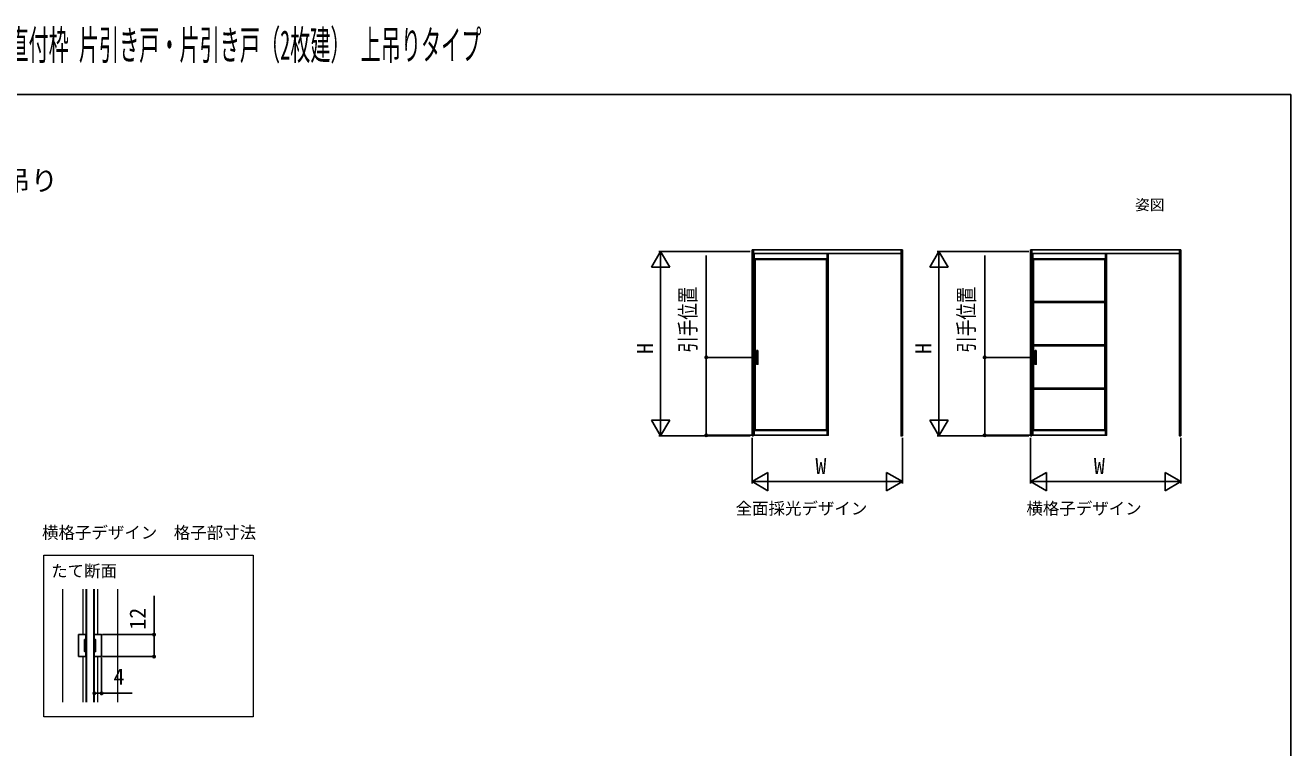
# Model space of a CAD drawing. Units: millimetres, scale not verified. Extents: x -525 to 525, y -786 to 782.
# Drawn here: x -166 to 525, y 387 to 782 of the extents above; entities that cross this region are included whole.
import ezdxf
from ezdxf.enums import TextEntityAlignment as Align

# ---------------------------------------------------------------- set-up
doc = ezdxf.new("R2010")
doc.units = ezdxf.units.MM
doc.header["$LTSCALE"] = 4
for name, color, linetype in [('0-1_USER1', 3, 'Continuous'), ('0-2_YKK_11', 7, 'Continuous'), ('0-4_YKK_13', 4, 'Continuous'), ('0-5_YKK_A1', 4, 'Continuous'), ('0-6_YKK_D', 6, 'Continuous'), ('0-7_YKK_ZWAK', 7, 'Continuous')]:
    doc.layers.add(name, color=color, linetype=linetype)
doc.layers.add('0-3_YKK_12', color=2, linetype='Continuous', lineweight=18)
doc.styles.add('ＭＳ ゴシック', font='')
doc.styles.get('ＭＳ ゴシック').set_extended_font_data('MS Gothic')

msp = doc.modelspace()

# ---------------------------------------------------------------- linework, layer by layer
at = {"layer": '0-2_YKK_11'}
for points in [[(-137.389, 436.925), (-137.389, 448.925), (-133.389, 448.925), (-133.389, 446.225), (-134.089, 446.225), (-134.089, 439.625), (-133.389, 439.625), (-133.389, 436.925)], [(-124.789, 436.925), (-124.789, 448.925), (-128.789, 448.925), (-128.789, 446.225), (-128.089, 446.225), (-128.089, 439.625), (-128.789, 439.625), (-128.789, 436.925)]]:
    msp.add_lwpolyline(points, close=True, dxfattribs=at)
at = {"layer": '0-3_YKK_12'}
for p, q in [((-146.089, 473.835), (-146.089, 412.014)), ((-135.089, 473.835), (-135.089, 448.925)), ((-133.389, 473.835), (-133.389, 412.014)), ((-128.789, 473.835), (-128.789, 412.014)), ((-127.089, 473.835), (-127.089, 448.925)), ((-116.089, 473.835), (-116.089, 412.014)), ((-135.089, 436.925), (-135.089, 412.014)), ((-127.089, 436.925), (-127.089, 412.014))]:
    msp.add_line(p, q, dxfattribs=at)
msp.add_lwpolyline([(-156.279, 492.33), (-41.919, 492.33), (-41.919, 404.02), (-156.279, 404.02)], close=True, dxfattribs=at)
at = {"layer": '0-4_YKK_13'}
for p, q in [((-133.089, 473.835), (-133.089, 412.014)), ((-129.089, 473.835), (-129.089, 412.014))]:
    msp.add_line(p, q, dxfattribs=at)
at = {"layer": '0-5_YKK_A1'}
for p, q in [((230.7, 659.2), (312.85, 659.2)), ((230.7, 557.55), (230.7, 659.2)), ((231.45, 557.55), (231.45, 659.2)), ((231.45, 657.25), (312.1, 657.25)), ((271.675, 657.25), (271.675, 558.15)), ((272.275, 657.25), (272.275, 558.15)), ((312.85, 557.55), (312.85, 659.2)), ((382.85, 659.2), (465, 659.2)), ((382.85, 557.55), (382.85, 659.2)), ((383.6, 557.55), (383.6, 659.2)), ((383.6, 657.25), (464.25, 657.25)), ((423.825, 657.25), (423.825, 558.15)), ((424.425, 657.25), (424.425, 558.15)), ((465, 557.55), (465, 659.2)), ((271.675, 653.95), (231.9, 653.95)), ((232.3, 653.95), (232.3, 560.85)), ((271.675, 653.95), (252.213, 653.95)), ((271.675, 653.95), (266.26, 653.95)), ((271.275, 560.85), (271.275, 653.95)), ((423.825, 653.95), (384.05, 653.95)), ((384.45, 653.95), (384.45, 631.025)), ((423.825, 653.95), (404.363, 653.95)), ((423.825, 653.95), (418.41, 653.95)), ((423.425, 631.025), (423.425, 653.95)), ((384.45, 631.025), (423.425, 631.025)), ((384.45, 630.425), (384.45, 607.325)), ((384.45, 630.425), (423.425, 630.425)), ((423.425, 607.325), (423.425, 630.425)), ((384.45, 607.325), (423.425, 607.325)), ((384.45, 606.725), (384.45, 583.625)), ((384.45, 606.725), (423.425, 606.725)), ((423.425, 583.625), (423.425, 606.725)), ((271.275, 583.412), (271.275, 562.688)), ((384.45, 583.625), (423.425, 583.625)), ((384.45, 583.025), (384.45, 560.85)), ((384.45, 583.025), (423.425, 583.025)), ((423.425, 583.025), (423.425, 562.688)), ((423.425, 560.85), (423.425, 583.025)), ((271.275, 560.85), (231.9, 560.85)), ((271.675, 560.45), (231.9, 560.45)), ((271.675, 560.85), (252.213, 560.85)), ((271.675, 560.85), (266.26, 560.85)), ((271.275, 562.587), (271.275, 560.85)), ((271.275, 560.85), (271.675, 560.85)), ((423.425, 560.85), (384.05, 560.85)), ((423.825, 560.45), (384.05, 560.45)), ((423.825, 560.85), (404.363, 560.85)), ((423.825, 560.85), (418.41, 560.85)), ((423.425, 562.587), (423.425, 560.85)), ((423.425, 560.85), (423.825, 560.85)), ((230.7, 557.55), (231.45, 557.55)), ((231.9, 558.15), (231.45, 558.15)), ((271.99, 557.95), (231.585, 557.95)), ((271.675, 558.15), (272.275, 558.15)), ((382.85, 557.55), (383.6, 557.55)), ((384.05, 558.15), (383.6, 558.15)), ((424.14, 557.95), (383.735, 557.95)), ((423.825, 558.15), (424.425, 558.15))]:
    msp.add_line(p, q, dxfattribs=at)
for points in [[(231.9, 657.25), (231.9, 560.45), (231.9, 558.01)], [(312.85, 557.55), (312.1, 557.55), (312.1, 659.2)], [(384.05, 657.25), (384.05, 560.45), (384.05, 558.01)], [(465, 557.55), (464.25, 557.55), (464.25, 659.2)], [(271.675, 654.35), (266.26, 654.35), (231.9, 654.35)], [(423.825, 654.35), (418.41, 654.35), (384.05, 654.35)], [(231.45, 558.15), (231.9, 558.15), (231.9, 557.95), (231.45, 557.95)], [(383.6, 558.15), (384.05, 558.15), (384.05, 557.95), (383.6, 557.95)]]:
    msp.add_lwpolyline(points, dxfattribs=at)
for points in [[(233.825, 604.2), (233.175, 604.2), (233.175, 596.7), (233.825, 596.7)], [(385.975, 604.2), (385.325, 604.2), (385.325, 596.7), (385.975, 596.7)], [(272.275, 558.15), (271.675, 558.15), (271.675, 557.95), (272.275, 557.95)], [(424.425, 558.15), (423.825, 558.15), (423.825, 557.95), (424.425, 557.95)]]:
    msp.add_lwpolyline(points, close=True, dxfattribs=at)
at = {"layer": '0-6_YKK_D'}
for p, q in [((180.65, 658.4), (175.65, 649.74)), ((229.7, 658.4), (179.65, 658.4)), ((180.65, 658.4), (185.65, 649.74)), ((180.65, 658.4), (180.65, 641.079)), ((332.8, 658.4), (327.8, 649.74)), ((381.85, 658.4), (331.8, 658.4)), ((332.8, 658.4), (337.8, 649.74)), ((332.8, 658.4), (332.8, 641.079)), ((175.65, 649.74), (185.65, 649.74)), ((180.65, 648.4), (180.65, 567.55)), ((327.8, 649.74), (337.8, 649.74)), ((332.8, 648.4), (332.8, 567.55)), ((232.7, 600.45), (204.65, 600.45)), ((384.85, 600.45), (356.8, 600.45)), ((180.65, 557.55), (180.65, 574.871)), ((332.8, 557.55), (332.8, 574.871)), ((180.65, 557.55), (175.65, 566.21)), ((185.65, 566.21), (175.65, 566.21)), ((180.65, 557.55), (185.65, 566.21)), ((332.8, 557.55), (327.8, 566.21)), ((337.8, 566.21), (327.8, 566.21)), ((332.8, 557.55), (337.8, 566.21)), ((229.7, 557.55), (179.65, 557.55)), ((231, 557.95), (204.65, 557.95)), ((230.7, 556.55), (230.7, 531.55)), ((312.85, 556.55), (312.85, 531.55)), ((381.85, 557.55), (331.8, 557.55)), ((383.15, 557.95), (356.8, 557.95)), ((382.85, 556.55), (382.85, 531.55)), ((465, 556.55), (465, 531.55)), ((230.7, 532.55), (239.36, 537.55)), ((230.7, 532.55), (239.36, 527.55)), ((230.7, 532.55), (248.021, 532.55)), ((239.36, 527.55), (239.36, 537.55)), ((240.7, 532.55), (302.85, 532.55)), ((312.85, 532.55), (295.529, 532.55)), ((312.85, 532.55), (304.19, 537.55)), ((304.19, 537.55), (304.19, 527.55)), ((312.85, 532.55), (304.19, 527.55)), ((382.85, 532.55), (391.51, 537.55)), ((382.85, 532.55), (391.51, 527.55)), ((382.85, 532.55), (400.171, 532.55)), ((391.51, 527.55), (391.51, 537.55)), ((392.85, 532.55), (455, 532.55)), ((465, 532.55), (447.679, 532.55)), ((465, 532.55), (456.34, 537.55)), ((456.34, 537.55), (456.34, 527.55)), ((465, 532.55), (456.34, 527.55)), ((-124.289, 448.925), (-95.089, 448.925)), ((-128.789, 436.225), (-128.789, 415.925)), ((-124.789, 436.425), (-124.789, 415.925)), ((-124.289, 436.925), (-95.089, 436.925))]:
    msp.add_line(p, q, dxfattribs=at)
for points in [[(205.65, 557.95), (205.65, 600.45), (205.65, 656.165)], [(357.8, 557.95), (357.8, 600.45), (357.8, 656.165)], [(-96.089, 436.925), (-96.089, 448.925), (-96.089, 470.202)], [(-128.789, 416.925), (-124.789, 416.925), (-108.121, 416.925)]]:
    msp.add_lwpolyline(points, dxfattribs=at)
for centre in [(205.65, 600.45), (357.8, 600.45), (205.65, 557.95), (357.8, 557.95), (-96.089, 448.925), (-96.089, 436.925), (-128.789, 416.925), (-124.789, 416.925)]:
    msp.add_circle(centre, 0.637, dxfattribs=at)
at = {"layer": '0-7_YKK_ZWAK'}
msp.add_line((-525, 744.2), (525, 744.2), dxfattribs=at)
msp.add_lwpolyline([(-525, -785.8), (525, -785.8), (525, 744.2)], dxfattribs=at)

# ---------------------------------------------------------------- texts
at = {"layer": '0-1_USER1', "style": 'ＭＳ ゴシック', "width": 0.5}
msp.add_text('インテリアドアシリーズ famitto 室内引戸 famitto G ガラスタイプ 直付枠 片引き戸・片引き戸（2枚建） 上吊りタイプ', height=16.13, dxfattribs=at).set_placement((-521.938, 758.325), align=Align.BOTTOM_LEFT)
at = {"layer": '0-1_USER1', "style": 'ＭＳ ゴシック'}
for s, height, p in [('■室内引戸 片引き戸・片引き戸（2枚建） 上吊り', 11, (-486.153, 688.331)), ('姿図', 5.865, (440, 679.2)), ('全面採光デザイン', 6.598, (221.661, 512.615)), ('横格子デザイン', 6.598, (380.561, 512.615)), ('横格子デザイン\u3000格子部寸法', 6.598, (-157.358, 499.427)), ('たて断面', 6.598, (-152.358, 478.476))]:
    msp.add_text(s, height=height, dxfattribs=at).set_placement(p, align=Align.BOTTOM_LEFT)
at = {"layer": '0-6_YKK_D', "style": 'ＭＳ ゴシック', "width": 0.75}
for p in [(202.65, 603.068), (354.8, 603.068)]:
    msp.add_text('引手位置', height=8.798, rotation=90, dxfattribs=at).set_placement(p, align=Align.BOTTOM_LEFT)
at = {"layer": '0-6_YKK_D', "style": 'ＭＳ ゴシック'}
for s, p in [('H', (179.15, 602.384)), ('H', (331.3, 602.384)), ('12', (-98.089, 451.634))]:
    msp.add_text(s, height=8.798, rotation=90, dxfattribs=at).set_placement(p, align=Align.BOTTOM_LEFT)
for s, p in [('W', (265.298, 534.05)), ('W', (417.448, 534.05)), ('4', (-118.303, 418.925))]:
    msp.add_text(s, height=8.798, dxfattribs=at).set_placement(p, align=Align.BOTTOM_LEFT)

doc.saveas('drawing.dxf')
